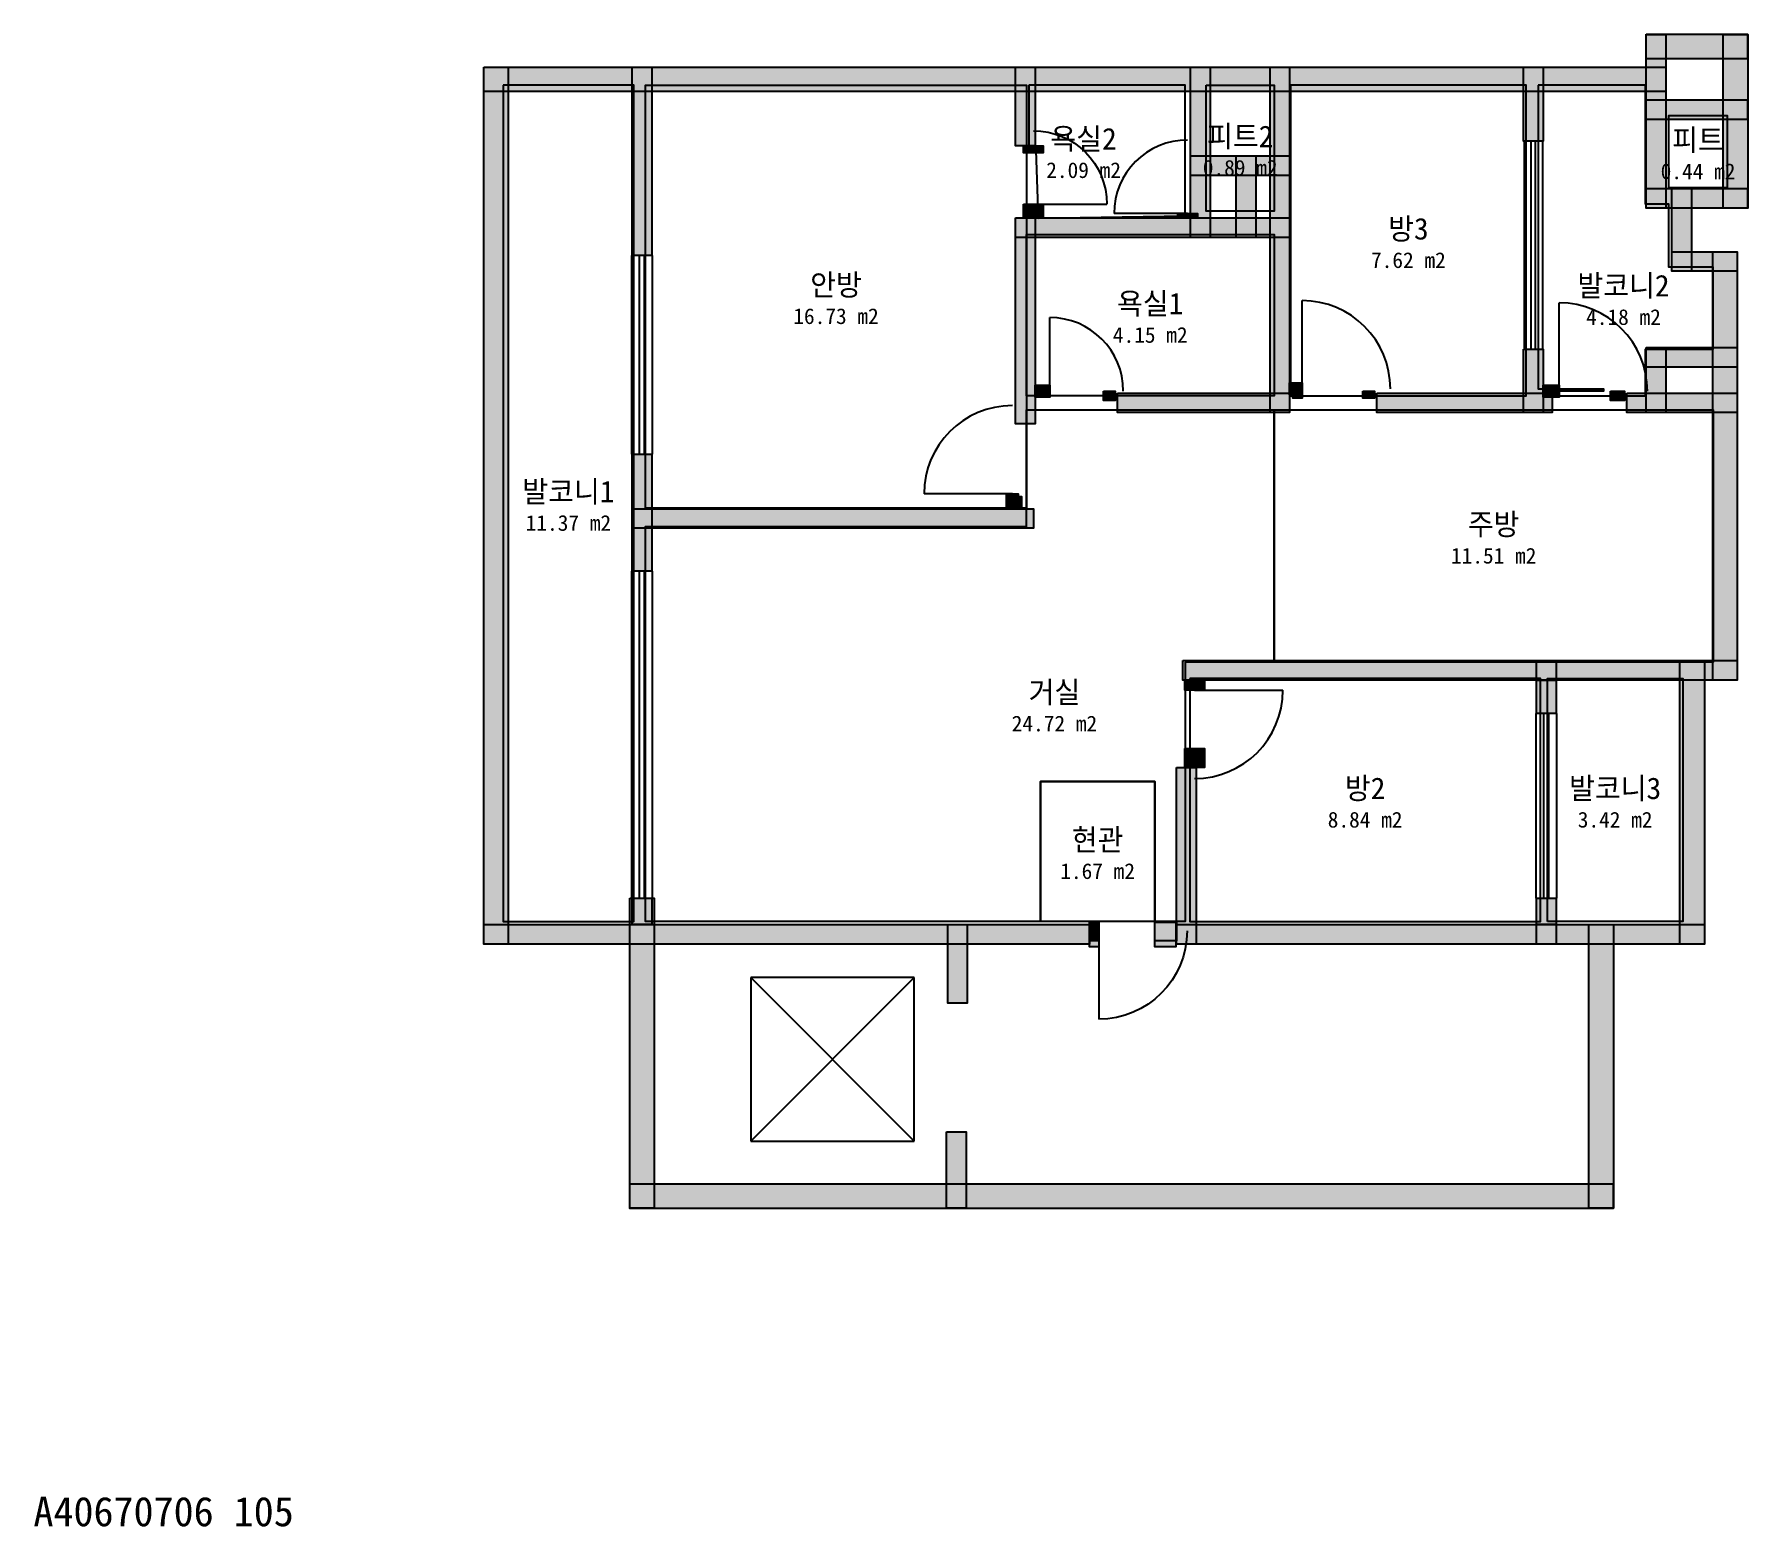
# Model space of a CAD drawing. Header units: millimetres. Extents: x 9 to 17470, y -905 to 14304.
import ezdxf
from ezdxf.enums import TextEntityAlignment as Align

# ---------------------------------------------------------------- set-up
doc = ezdxf.new("R2010")
doc.units = ezdxf.units.MM
for name, color, linetype in [('A-ANNO-TEXT', 7, 'Continuous'), ('A-AREA', 9, 'Continuous'), ('A-AREA-IDEN', 7, 'Continuous'), ('A-DOOR', 4, 'Continuous'), ('A-FLOR-EVTR', 8, 'Continuous'), ('A-GLAZ', 5, 'Continuous'), ('A-WALL-EXTR', 7, 'Continuous'), ('A-WALL-PATT', 8, 'Continuous'), ('A-WALL-PRTN', 8, 'Continuous'), ('A-WALL-STRC', 7, 'Continuous')]:
    doc.layers.add(name, color=color, linetype=linetype)

# ---------------------------------------------------------------- blocks, each defined once
blk = doc.blocks.new('JJ-DOOR-SWING')
blk.add_line((0, 0), (0, 1000))
blk.add_arc((0, 0), 1000, 0, 90)
at = {"flags": 1}
for tag, p in [('WIDTH', (0, -150)), ('TYPE', (0, -250))]:
    blk.add_attdef(tag, p, '', height=80, dxfattribs=at)
blk = doc.blocks.new('JJ-WIN-DOUBLE')
for p, q in [((1000, 500), (0, 500)), ((0, 500), (0, -500)), ((1000, -500), (1000, 500)), ((0, 120), (1000, 120)), ((0, -120), (1000, -120)), ((0, -500), (1000, -500))]:
    blk.add_line(p, q)
at = {"flags": 1}
for tag, p in [('WIDTH', (0, -700)), ('TYPE', (0, -800))]:
    blk.add_attdef(tag, p, '', height=80, dxfattribs=at)
blk = doc.blocks.new('JJ-EVTR')
for p, q in [((1000, 1000), (0, 1000)), ((0, 1000), (0, 0)), ((0, 0), (1000, 1000)), ((1000, 0), (0, 1000)), ((1000, 0), (1000, 1000)), ((0, 0), (1000, 0))]:
    blk.add_line(p, q)

msp = doc.modelspace()

# ---------------------------------------------------------------- linework, layer by layer
at = {"layer": 'A-AREA'}
for points in [[(4786, 13786), (4786, 5262), (6119, 5262), (6119, 13786)], [(10119, 9476), (6238, 9476), (6238, 13786), (10119, 13786)], [(10143, 13786), (10143, 13143), (10214, 13119), (10238, 12429), (11738, 12452), (11738, 13786)], [(11952, 13786), (12643, 13786), (12643, 12500), (11952, 12500)], [(12810, 13786), (12810, 10619), (15214, 10619), (15214, 13786)], [(15333, 13786), (15333, 10690), (16000, 10690), (16000, 10667), (15452, 10667), (15452, 10619), (16429, 10619), (16429, 11095), (17119, 11095), (17119, 11929), (16667, 11929), (16667, 12571), (16429, 12571), (16429, 13786)], [(16667, 12738), (16667, 13476), (17262, 13476), (17262, 12738)], [(10119, 10619), (10119, 12262), (12643, 12262), (12643, 10619)], [(11738, 7905), (11738, 5262), (11429, 5262), (11429, 6690), (10262, 6690), (10262, 5262), (6238, 5262), (6238, 9286), (10119, 9286), (10119, 10476), (12643, 10476), (12643, 7905)], [(12643, 7905), (12643, 10476), (17119, 10476), (17119, 7905)], [(11786, 7738), (11786, 5262), (15357, 5262), (15357, 7738)], [(15429, 5262), (15429, 7738), (16810, 7738), (16810, 5262)], [(11429, 5262), (10262, 5262), (10262, 6690), (11429, 6690)]]:
    msp.add_lwpolyline(points, close=True, dxfattribs=at)
at = {"layer": 'A-WALL-EXTR'}
for points in [[(16436, 14304), (17469, 14304), (17469, 14054), (16436, 14054)], [(17220, 14302), (17470, 14302), (17470, 12531), (17220, 12531)], [(4590, 13970), (16636, 13970), (16636, 13720), (4590, 13720)], [(4589, 13969), (4839, 13969), (4839, 5031), (4589, 5031)], [(17113, 12088), (17363, 12088), (17363, 7721), (17113, 7721)], [(10905, 10667), (11024, 10667), (11024, 10571), (10905, 10571)], [(13548, 10667), (13667, 10667), (13667, 10595), (13548, 10595)], [(16071, 10667), (16214, 10667), (16214, 10571), (16071, 10571)], [(12833, 10619), (12929, 10619), (12929, 10595), (12833, 10595)], [(10048, 9595), (10071, 9595), (10071, 9476), (10048, 9476)], [(16780, 7921), (17030, 7921), (17030, 5031), (16780, 5031)], [(6077, 5500), (6327, 5500), (6327, 2340), (6077, 2340)], [(10762, 5256), (10857, 5256), (10857, 5006), (10762, 5006)], [(11429, 5256), (11643, 5256), (11643, 5006), (11429, 5006)], [(15851, 5231), (16101, 5231), (16101, 2340), (15851, 2340)], [(6079, 2589), (16100, 2589), (16100, 2339), (6079, 2339)]]:
    msp.add_lwpolyline(points, close=True, dxfattribs=at)
at = {"layer": 'A-WALL-PATT', "color": 8}
for points in [[(16436, 14304), (17469, 14304), (16436, 14054), (17469, 14054)], [(16436, 14302), (16636, 14302), (16436, 12531), (16636, 12531)], [(17220, 14302), (17470, 14302), (17220, 12531), (17470, 12531)], [(4590, 13970), (16636, 13970), (4590, 13720), (16636, 13720)], [(4589, 13969), (4839, 13969), (4589, 5031), (4839, 5031)], [(6102, 13969), (6302, 13969), (6102, 12048), (6302, 12048)], [(10007, 13969), (10207, 13969), (10007, 13167), (10207, 13167)], [(11793, 13969), (11993, 13969), (11793, 12233), (11993, 12233)], [(12602, 13969), (12802, 13969), (12602, 10448), (12802, 10448)], [(15186, 13969), (15386, 13969), (15186, 13214), (15386, 13214)], [(16436, 13636), (17469, 13636), (16436, 13436), (17469, 13436)], [(10090, 13167), (10290, 13167), (10090, 13095), (10290, 13095)], [(11793, 13064), (12802, 13064), (11793, 12864), (12802, 12864)], [(12257, 13064), (12457, 13064), (12257, 12233), (12457, 12233)], [(16436, 12731), (17469, 12731), (16436, 12531), (17469, 12531)], [(16698, 12731), (16898, 12731), (16698, 11888), (16898, 11888)], [(10007, 12433), (12802, 12433), (10007, 12233), (12802, 12233)], [(10007, 12433), (10207, 12433), (10007, 10333), (10207, 10333)], [(10090, 12571), (10290, 12571), (10090, 12433), (10290, 12433)], [(11662, 12476), (11862, 12476), (11662, 12433), (11862, 12433)], [(16698, 12088), (17362, 12088), (16698, 11888), (17362, 11888)], [(17113, 12088), (17363, 12088), (17113, 7721), (17363, 7721)], [(15186, 11095), (15386, 11095), (15186, 10448), (15386, 10448)], [(16436, 11112), (17362, 11112), (16436, 10912), (17362, 10912)], [(16436, 11112), (16636, 11112), (16436, 10448), (16636, 10448)], [(10207, 10727), (10357, 10727), (10207, 10607), (10357, 10607)], [(10905, 10667), (10905, 10571), (11024, 10571)], [(11024, 10571), (11024, 10667), (10905, 10667)], [(12802, 10750), (12929, 10750), (12802, 10630), (12929, 10630)], [(13548, 10667), (13548, 10595), (13667, 10595)], [(13667, 10595), (13667, 10667), (13548, 10667)], [(15386, 10727), (15548, 10727), (15386, 10607), (15548, 10607)], [(16071, 10667), (16071, 10571), (16214, 10571)], [(16214, 10571), (16214, 10667), (16071, 10667)], [(11048, 10648), (12802, 10648), (11048, 10448), (12802, 10448)], [(12833, 10619), (12833, 10595), (12929, 10595)], [(12929, 10595), (12929, 10619), (12833, 10619)], [(13690, 10648), (15476, 10648), (13690, 10448), (15476, 10448)], [(16238, 10648), (17362, 10648), (16238, 10448), (17362, 10448)], [(6102, 10024), (6302, 10024), (6102, 8833), (6302, 8833)], [(9916, 9619), (10036, 9619), (9916, 9469), (10036, 9469)], [(6102, 9469), (10190, 9469), (6102, 9269), (10190, 9269)], [(10048, 9595), (10048, 9476), (10071, 9476)], [(10071, 9476), (10071, 9595), (10048, 9595)], [(11714, 7921), (17362, 7921), (11714, 7721), (17362, 7721)], [(15317, 7921), (15517, 7921), (15317, 7381), (15517, 7381)], [(16780, 7921), (17030, 7921), (16780, 5031), (17030, 5031)], [(11733, 7721), (11933, 7721), (11733, 7619), (11933, 7619)], [(15317, 7721), (15517, 7721), (15317, 7381), (15517, 7381)], [(11733, 7024), (11933, 7024), (11733, 6833), (11933, 6833)], [(11650, 6833), (11850, 6833), (11650, 5031), (11850, 5031)], [(6077, 5500), (6327, 5500), (6077, 2340), (6327, 2340)], [(6102, 5500), (6302, 5500), (6102, 5231), (6302, 5231)], [(15317, 5500), (15517, 5500), (15317, 5031), (15517, 5031)], [(15317, 5500), (15517, 5500), (15317, 5231), (15517, 5231)], [(10762, 5267), (10857, 5267), (10762, 5067), (10857, 5067)], [(10762, 5256), (10857, 5256), (10762, 5006), (10857, 5006)], [(11429, 5267), (11650, 5267), (11429, 5067), (11650, 5067)], [(11429, 5256), (11643, 5256), (11429, 5006), (11643, 5006)], [(4590, 5231), (10762, 5231), (4590, 5031), (10762, 5031)], [(9317, 5231), (9517, 5231), (9317, 4429), (9517, 4429)], [(11650, 5231), (17029, 5231), (11650, 5031), (17029, 5031)], [(15851, 5231), (16101, 5231), (15851, 2340), (16101, 2340)], [(9305, 3119), (9505, 3119), (9305, 2340), (9505, 2340)], [(6079, 2589), (16100, 2589), (6079, 2339), (16100, 2339)]]:
    msp.add_solid(points, dxfattribs=at)
at = {"layer": 'A-WALL-PRTN'}
for points in [[(10207, 10727), (10357, 10727), (10357, 10607), (10207, 10607)], [(12802, 10750), (12929, 10750), (12929, 10630), (12802, 10630)], [(15386, 10727), (15548, 10727), (15548, 10607), (15386, 10607)], [(9916, 9619), (10036, 9619), (10036, 9469), (9916, 9469)]]:
    msp.add_lwpolyline(points, close=True, dxfattribs=at)
at = {"layer": 'A-WALL-STRC'}
for points in [[(16436, 14302), (16636, 14302), (16636, 12531), (16436, 12531)], [(6102, 13969), (6302, 13969), (6302, 12048), (6102, 12048)], [(10007, 13969), (10207, 13969), (10207, 13167), (10007, 13167)], [(11793, 13969), (11993, 13969), (11993, 12233), (11793, 12233)], [(12602, 13969), (12802, 13969), (12802, 10448), (12602, 10448)], [(15186, 13969), (15386, 13969), (15386, 13214), (15186, 13214)], [(16436, 13636), (17469, 13636), (17469, 13436), (16436, 13436)], [(10090, 13167), (10290, 13167), (10290, 13095), (10090, 13095)], [(11793, 13064), (12802, 13064), (12802, 12864), (11793, 12864)], [(12257, 13064), (12457, 13064), (12457, 12233), (12257, 12233)], [(16436, 12731), (17469, 12731), (17469, 12531), (16436, 12531)], [(16698, 12731), (16898, 12731), (16898, 11888), (16698, 11888)], [(10007, 12433), (12802, 12433), (12802, 12233), (10007, 12233)], [(10007, 12433), (10207, 12433), (10207, 10333), (10007, 10333)], [(10090, 12571), (10290, 12571), (10290, 12433), (10090, 12433)], [(11662, 12476), (11862, 12476), (11862, 12433), (11662, 12433)], [(16698, 12088), (17362, 12088), (17362, 11888), (16698, 11888)], [(15186, 11095), (15386, 11095), (15386, 10448), (15186, 10448)], [(16436, 11112), (17362, 11112), (17362, 10912), (16436, 10912)], [(16436, 11112), (16636, 11112), (16636, 10448), (16436, 10448)], [(11048, 10648), (12802, 10648), (12802, 10448), (11048, 10448)], [(13690, 10648), (15476, 10648), (15476, 10448), (13690, 10448)], [(16238, 10648), (17362, 10648), (17362, 10448), (16238, 10448)], [(6102, 10024), (6302, 10024), (6302, 8833), (6102, 8833)], [(6102, 9469), (10190, 9469), (10190, 9269), (6102, 9269)], [(11714, 7921), (17362, 7921), (17362, 7721), (11714, 7721)], [(15317, 7921), (15517, 7921), (15517, 7381), (15317, 7381)], [(11733, 7721), (11933, 7721), (11933, 7619), (11733, 7619)], [(15317, 7721), (15517, 7721), (15517, 7381), (15317, 7381)], [(11733, 7024), (11933, 7024), (11933, 6833), (11733, 6833)], [(11650, 6833), (11850, 6833), (11850, 5031), (11650, 5031)], [(6102, 5500), (6302, 5500), (6302, 5231), (6102, 5231)], [(15317, 5500), (15517, 5500), (15517, 5031), (15317, 5031)], [(15317, 5500), (15517, 5500), (15517, 5231), (15317, 5231)], [(10762, 5267), (10857, 5267), (10857, 5067), (10762, 5067)], [(11429, 5267), (11650, 5267), (11650, 5067), (11429, 5067)], [(4590, 5231), (10762, 5231), (10762, 5031), (4590, 5031)], [(9317, 5231), (9517, 5231), (9517, 4429), (9317, 4429)], [(11650, 5231), (17029, 5231), (17029, 5031), (11650, 5031)], [(9305, 3119), (9505, 3119), (9505, 2340), (9305, 2340)]]:
    msp.add_lwpolyline(points, close=True, dxfattribs=at)

# ---------------------------------------------------------------- block references
at = {"layer": 'A-DOOR'}
for p, xscale, yscale, rotation in [((10190, 12571), 0.75, -0.75, 90), ((11762, 12476), 0.75, 0.75, 90), ((9976, 9619), 0.9, 0.9, 90), ((11833, 7619), 0.9, 0.9, -90)]:
    msp.add_blockref('JJ-DOOR-SWING', p, dxfattribs=dict(at, xscale=xscale, yscale=yscale, rotation=rotation))
for p, xscale, yscale in [((12929, 10690), 0.9, 0.9), ((15548, 10667), 0.9, 0.9), ((10357, 10667), 0.75, 0.75), ((10857, 5167), 0.9, -0.9)]:
    msp.add_blockref('JJ-DOOR-SWING', p, dxfattribs=dict(at, xscale=xscale, yscale=yscale))
at = {"layer": 'A-FLOR-EVTR', "xscale": 1.666666666666667, "yscale": 1.666666666666667}
msp.add_blockref('JJ-EVTR', (7310, 3024), dxfattribs=at)
at = {"layer": 'A-GLAZ', "rotation": 90}
for p, xscale, yscale in [((15286, 11095), 2.119047619047618, 0.1904761904761905), ((6202, 10024), 2.023809523809523, 0.2142857142857143), ((6202, 5500), 3.333333333333334, 0.2142857142857143), ((15417, 5500), 1.880952380952381, 0.2142857142857143)]:
    msp.add_blockref('JJ-WIN-DOUBLE', p, dxfattribs=dict(at, xscale=xscale, yscale=yscale))

# ---------------------------------------------------------------- texts
at = {"layer": 'A-ANNO-TEXT'}
msp.add_text('A40670706 105', height=300, dxfattribs=at).set_placement((0, -900))
at = {"layer": 'A-AREA-IDEN'}
for s, height, p in [('욕실2', 220, (10702, 13239)), ('피트2', 220, (12298, 13263)), ('피트', 220, (16964, 13227)), ('2.09 m2', 160, (10702, 12919)), ('0.89 m2', 160, (12298, 12943)), ('0.44 m2', 160, (16964, 12907)), ('방3', 220, (14012, 12322)), ('7.62 m2', 160, (14012, 12002)), ('안방', 220, (8179, 11751)), ('발코니2', 220, (16204, 11742)), ('욕실1', 220, (11381, 11560)), ('16.73 m2', 160, (8179, 11431)), ('4.18 m2', 160, (16204, 11422)), ('4.15 m2', 160, (11381, 11240)), ('발코니1', 220, (5452, 9644)), ('주방', 220, (14881, 9310)), ('11.37 m2', 160, (5452, 9324)), ('11.51 m2', 160, (14881, 8990)), ('거실', 220, (10405, 7600)), ('24.72 m2', 160, (10405, 7280)), ('방2', 220, (13571, 6620)), ('발코니3', 220, (16119, 6620)), ('8.84 m2', 160, (13571, 6300)), ('3.42 m2', 160, (16119, 6300)), ('현관', 220, (10845, 6096)), ('1.67 m2', 160, (10845, 5776))]:
    msp.add_text(s, height=height, dxfattribs=at).set_placement(p, align=Align.MIDDLE_CENTER)

doc.saveas('drawing.dxf')
